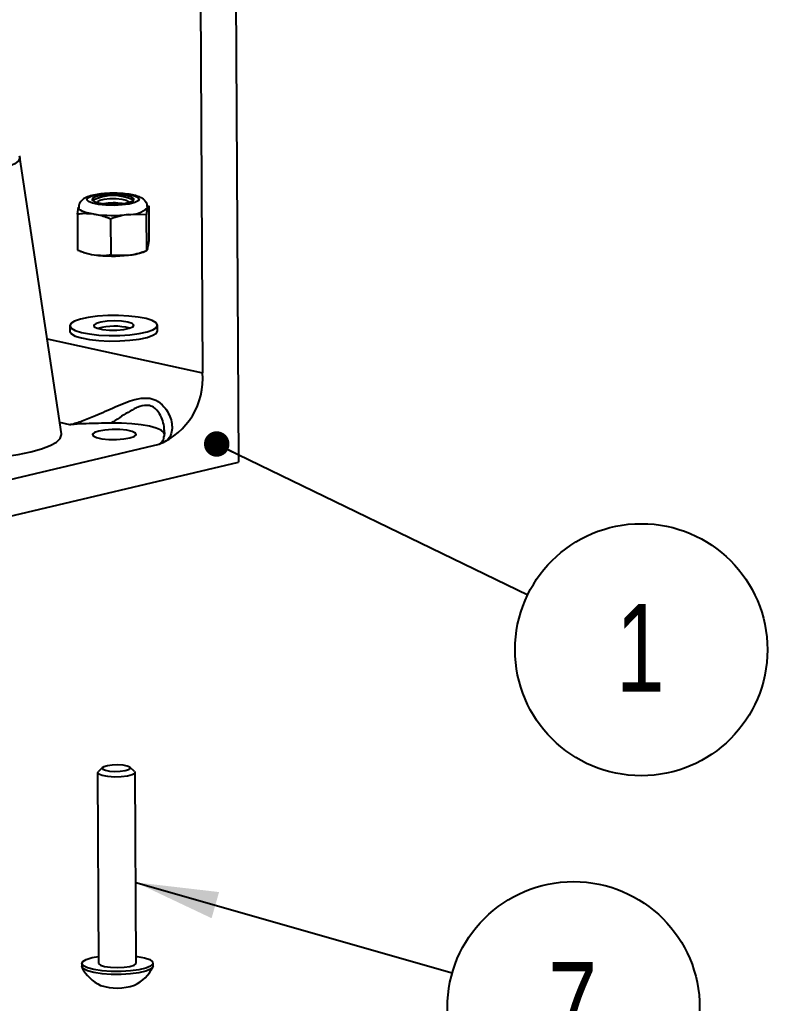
# Model space of a CAD drawing. Header units: millimetres. Extents: x 0 to 279, y 0 to 216.
# Drawn here: x 108.67 to 138.5, y 76.96 to 116.22 of the extents above; entities that cross this region are included whole.
import ezdxf

# ---------------------------------------------------------------- set-up
doc = ezdxf.new("R2010")
doc.units = ezdxf.units.MM
doc.layers.add('TITLE_BLOCK_BORDER', color=7, linetype='Continuous')
doc.styles.add('SLDTEXTSTYLE0', font='TXT', dxfattribs={"width": 0.75})
doc.dimstyles.new('SLDDIMSTYLE0', dxfattribs={"dimtxt": 0.18, "dimasz": 1.016, "dimexe": 0, "dimexo": 0.0625, "dimgap": 0, "dimtad": 0, "dimtih": 1, "dimtoh": 1, "dimdec": 0, "dimrnd": 1e-09, "dimzin": 0, "dimdsep": 46, "dimtxsty": 'Standard', "dimblk1": 'DOT', "dimblk2": 'DOT', "dimsah": 1, "dimcen": 0.09, "dimadec": 0, "dimazin": 0, "dimtfac": 1.016, "dimtdec": 0, "dimtofl": 0, "dimtmove": 0, "dimatfit": 3, "dimldrblk": 'DOT', "dimfxl": 1, "dimfrac": 2, "dimtolj": 1, "dimtzin": 0, "dimarcsym": 0})
doc.dimstyles.new('SLDDIMSTYLE1', dxfattribs={"dimtxt": 0.18, "dimasz": 3.302, "dimexe": 0, "dimexo": 0.0625, "dimgap": 0, "dimtad": 0, "dimtih": 1, "dimtoh": 1, "dimdec": 0, "dimrnd": 1e-09, "dimzin": 0, "dimdsep": 46, "dimtxsty": 'Standard', "dimsah": 1, "dimcen": 0.09, "dimadec": 0, "dimazin": 0, "dimtfac": 3.302, "dimtdec": 0, "dimtofl": 0, "dimtmove": 0, "dimatfit": 3, "dimfxl": 1, "dimfrac": 2, "dimtolj": 1, "dimtzin": 0, "dimarcsym": 0})

# ---------------------------------------------------------------- blocks, each defined once
blk = doc.blocks.new('SW_NOTE_111')
at = {"layer": 'TITLE_BLOCK_BORDER', "color": 0}
blk.add_circle((4.527, -2.195), 5.031, dxfattribs=at)
at = {"layer": 'TITLE_BLOCK_BORDER', "color": 0, "insert": (4.491, -0.371), "char_height": 3.5, "attachment_point": 2, "style": 'SLDTEXTSTYLE0'}
blk.add_mtext('1', dxfattribs=at)
blk = doc.blocks.new('_DOT')
at = {"color": 0, "linetype": 'ByBlock', "lineweight": -2}
blk.add_line((-0.5, 0), (-1, 0), dxfattribs=at)
at = {"color": 0, "linetype": 'ByBlock', "const_width": 0.5}
blk.add_lwpolyline([(-0.25, 0, 1), (0.25, 0, 1)], format="xyb", close=True, dxfattribs=at)
blk = doc.blocks.new('SW_NOTE_115')
at = {"layer": 'TITLE_BLOCK_BORDER', "color": 0}
blk.add_circle((4.836, -1.385), 5.031, dxfattribs=at)
at = {"layer": 'TITLE_BLOCK_BORDER', "color": 0, "insert": (4.801, 0.439), "char_height": 3.5, "attachment_point": 2, "style": 'SLDTEXTSTYLE0'}
blk.add_mtext('7', dxfattribs=at)

msp = doc.modelspace()

# ---------------------------------------------------------------- linework, layer by layer
at = {"color": 7, "linetype": 'Continuous', "lineweight": 25}
for p, q in [((117.281, 118.52), (117.396, 98.562)), ((115.884, 117.013), (115.97, 102.123)), ((110.335, 99.691), (108.677, 110.725)), ((112.567, 108.866), (112.493, 108.858)), ((113.821, 108.795), (113.769, 108.71)), ((113.821, 108.795), (113.829, 107.365)), ((110.973, 108.458), (111.024, 108.736)), ((110.973, 108.458), (110.982, 107.029)), ((113.718, 108.432), (113.005, 108.445)), ((113.718, 108.432), (113.726, 107.003)), ((113.771, 108.731), (113.769, 108.71)), ((112.294, 108.264), (112.302, 106.835)), ((111.084, 106.987), (111.218, 106.936)), ((112.302, 106.835), (113.015, 106.822)), ((113.595, 106.949), (113.737, 107.006)), ((113.726, 107.003), (113.778, 107.088)), ((110.674, 104.005), (110.675, 103.785)), ((114.175, 103.806), (114.174, 104.025)), ((114.445, 99.748), (114.432, 99.602)), ((71.876, 89.226), (114.229, 99.273)), ((71.885, 87.766), (117.396, 98.562)), ((111.978, 86.375), (111.797, 86.202)), ((113.255, 86.21), (113.072, 86.382)), ((111.776, 86.161), (111.82, 78.556)), ((113.32, 78.564), (113.276, 86.17)), ((111.145, 78.552), (111.146, 78.431)), ((113.316, 78.546), (113.32, 78.564)), ((113.996, 78.448), (113.995, 78.568))]:
    msp.add_line(p, q, dxfattribs=at)
at = {"color": 8, "linetype": 'Continuous', "lineweight": 25}
for p, q in [((109.765, 103.487), (115.97, 102.123)), ((110.668, 100.055), (110.267, 100.144))]:
    msp.add_line(p, q, dxfattribs=at)
at = {"color": 7, "linetype": 'Continuous', "lineweight": 25, "flags": 128}
for points in [[(108.653, 110.787), (108.678, 110.708), (108.631, 110.589), (108.483, 110.474), (108.24, 110.367), (107.912, 110.273), (107.512, 110.195), (107.053, 110.135), (106.555, 110.097), (106.037, 110.082), (105.517, 110.09), (105.017, 110.121), (104.555, 110.174), (104.149, 110.246), (103.816, 110.336), (103.566, 110.439), (103.411, 110.552), (103.357, 110.67), (103.381, 110.756)], [(113.261, 108.92), (113.04, 108.864), (112.756, 108.826), (112.436, 108.81), (112.112, 108.817), (111.816, 108.847), (111.577, 108.896), (111.418, 108.96), (111.354, 109.033), (111.392, 109.107), (111.528, 109.175), (111.749, 109.231), (112.034, 109.269), (112.353, 109.285), (112.677, 109.278), (112.973, 109.249), (113.212, 109.2), (113.372, 109.135), (113.435, 109.063), (113.397, 108.989), (113.261, 108.92)], [(111.698, 109.15), (111.58, 109.089), (111.562, 109.022), (111.643, 108.959), (111.815, 108.906), (112.057, 108.871), (112.34, 108.856), (112.63, 108.865), (112.891, 108.896), (113.092, 108.945), (113.209, 109.007), (113.228, 109.073), (113.146, 109.137), (112.974, 109.189), (112.732, 109.225), (112.449, 109.239), (112.16, 109.23), (111.899, 109.199), (111.698, 109.15)], [(111.764, 108.918), (111.773, 108.961), (111.868, 109.014), (112.043, 109.055), (112.271, 109.078), (112.519, 109.079), (112.748, 109.059), (112.923, 109.02), (113.018, 108.968), (113.027, 108.925)], [(111.633, 108.458), (111.49, 108.482), (111.363, 108.51), (111.254, 108.542), (111.164, 108.577), (111.095, 108.615), (111.048, 108.654), (111.025, 108.695), (111.022, 108.715)], [(111.452, 103.677), (111.829, 103.635), (112.24, 103.616), (112.662, 103.62), (113.07, 103.647), (113.44, 103.695), (113.751, 103.761), (113.986, 103.843), (114.129, 103.934), (114.173, 104.03), (114.116, 104.126), (113.96, 104.214), (113.715, 104.291), (113.395, 104.352), (113.019, 104.394), (112.607, 104.413), (112.186, 104.409), (111.778, 104.383), (111.407, 104.334), (111.096, 104.268), (110.862, 104.186), (110.718, 104.095), (110.674, 103.999), (110.731, 103.904), (110.887, 103.815), (111.132, 103.738), (111.452, 103.677)], [(111.979, 103.86), (112.25, 103.835), (112.544, 103.835), (112.821, 103.858), (113.045, 103.903), (113.185, 103.963), (113.222, 104.03), (113.152, 104.094), (112.982, 104.148), (112.738, 104.184), (112.451, 104.197), (112.16, 104.186), (111.905, 104.151), (111.72, 104.098), (111.63, 104.033), (111.647, 103.966), (111.769, 103.906), (111.979, 103.86)], [(110.675, 103.785), (110.675, 103.78), (110.733, 103.685), (110.888, 103.596), (111.133, 103.519), (111.453, 103.458)], [(111.453, 103.458), (111.83, 103.416), (112.241, 103.397), (112.663, 103.401), (113.071, 103.428), (113.441, 103.476), (113.753, 103.542), (113.987, 103.624), (114.13, 103.715), (114.175, 103.806)], [(114.449, 99.676), (114.424, 99.747), (114.313, 99.84), (114.12, 99.924), (113.853, 99.997), (113.523, 100.056), (113.145, 100.096), (112.736, 100.118), (112.314, 100.119)], [(111.826, 99.801), (111.653, 99.743), (111.577, 99.676), (111.605, 99.607), (111.736, 99.545), (111.952, 99.497), (112.228, 99.47), (112.531, 99.466), (112.824, 99.486), (113.072, 99.527), (113.244, 99.586), (113.321, 99.653), (113.292, 99.722), (113.162, 99.784), (112.945, 99.832), (112.669, 99.859), (112.366, 99.863), (112.073, 99.843), (111.826, 99.801)], [(101.826, 99.642), (101.824, 99.604), (101.882, 99.452), (102.042, 99.305), (102.302, 99.166), (102.655, 99.038), (103.093, 98.926), (103.604, 98.83), (104.176, 98.754), (104.795, 98.7), (105.446, 98.669), (106.112, 98.662), (106.777, 98.679), (107.426, 98.719), (108.041, 98.782), (108.608, 98.866), (109.113, 98.968), (109.543, 99.087), (109.888, 99.22), (110.139, 99.363), (110.29, 99.512), (110.338, 99.665), (110.335, 99.691)], [(112.467, 86.22), (112.686, 86.226), (112.88, 86.25), (113.02, 86.29), (113.085, 86.338), (113.065, 86.388), (112.962, 86.432), (112.793, 86.463), (112.584, 86.476), (112.365, 86.471), (112.171, 86.446), (112.031, 86.407), (111.966, 86.359), (111.986, 86.309), (112.089, 86.265), (112.257, 86.234), (112.467, 86.22)], [(112.449, 85.995), (112.184, 86.011), (111.966, 86.049), (111.824, 86.102), (111.777, 86.164), (111.797, 86.202)], [(113.255, 86.21), (113.265, 86.199), (113.262, 86.136), (113.159, 86.077), (112.971, 86.03), (112.723, 86.001), (112.449, 85.995)], [(113.988, 78.534), (113.895, 78.447), (113.704, 78.369), (113.43, 78.305), (113.091, 78.26), (112.714, 78.237), (112.326, 78.238), (111.956, 78.263), (111.632, 78.31), (111.378, 78.375), (111.211, 78.454), (111.146, 78.542), (111.186, 78.63), (111.329, 78.713), (111.564, 78.785), (111.819, 78.832)], [(111.82, 78.556), (111.823, 78.542), (111.895, 78.482), (112.059, 78.432), (112.291, 78.399), (112.562, 78.389), (112.833, 78.401), (113.069, 78.435), (113.238, 78.485), (113.316, 78.546)], [(113.319, 78.841), (113.354, 78.836), (113.646, 78.779), (113.858, 78.706), (113.975, 78.622), (113.988, 78.534)], [(113.996, 78.448), (113.988, 78.413), (113.896, 78.327), (113.705, 78.249), (113.43, 78.184), (113.092, 78.139), (112.714, 78.116), (112.327, 78.117), (111.957, 78.142), (111.633, 78.189), (111.378, 78.255), (111.212, 78.334), (111.147, 78.421), (111.146, 78.431)]]:
    msp.add_lwpolyline(points, dxfattribs=at)
at = {"color": 7, "linetype": 'Continuous', "lineweight": 25}
for centre, radius, start, end in [((112.405, 107.317), 1.882, 64.4286, 116.2317), ((112.409, 106.542), 2.365, 81.148, 99.5123), ((112.371, 113.946), 5.537, 262.3443, 276.5785), ((113.063, 109.51), 1.067, 266.9157, 311.4268), ((111.887, 108.811), 1.991, 250.3798, 262.943), ((112.38, 112.323), 5.537, 262.3443, 276.5785), ((112.794, 109.219), 2.407, 275.2641, 289.4424), ((112.439, 101.431), 2.556, 75.8212, 104.839), ((113.129, 101.902), 2.85, 292.716, 4.4509), ((112.567, 79.117), 1.586, 207.13, 245.1591), ((112.567, 79.117), 1.586, 295.5011, 333.5303), ((112.564, 79.722), 2.149, 252.0362, 288.6241)]:
    msp.add_arc(centre, radius, start, end, dxfattribs=at)
for centre, major_axis, ratio, start_param, end_param in [((112.406, 108.722), (0.655, 0.002), 0.227206, 1.321868, 1.9152), ((112.594, 108.694), (0.772, -0.005), 0.223149, 1.515708, 1.608042)]:
    msp.add_ellipse(centre, major_axis=major_axis, ratio=ratio, start_param=start_param, end_param=end_param, dxfattribs=at)
for points, knots in [([(112.264, 109.291), (112.17, 109.286), (111.966, 109.278), (111.68, 109.237), (111.426, 109.174), (111.243, 109.095), (111.104, 108.974), (111.026, 108.839), (111.029, 108.748), (111.03, 108.715)], [0, 0, 0, 0, 0.153788, 0.334906, 0.522741, 0.708121, 0.829279, 0.938669, 1, 1, 1, 1]), ([(113.765, 108.731), (113.763, 108.773), (113.76, 108.866), (113.684, 108.987), (113.577, 109.083), (113.433, 109.158), (113.237, 109.219), (112.964, 109.267), (112.648, 109.292), (112.402, 109.299), (112.279, 109.292), (112.264, 109.291)], [0, 0, 0, 0, 0.067811, 0.152851, 0.240507, 0.348063, 0.501715, 0.657534, 0.820024, 0.977694, 1, 1, 1, 1]), ([(111.633, 108.458), (111.5, 108.47), (111.278, 108.491), (111.061, 108.468), (110.973, 108.458)], [0, 0, 0, 0, 0.598328, 1, 1, 1, 1]), ([(112.294, 108.264), (112.239, 108.287), (112.021, 108.376), (111.799, 108.423), (111.633, 108.458)], [0, 0, 0, 0, 0.2549875, 1, 1, 1, 1]), ([(113.005, 108.445), (112.895, 108.428), (112.655, 108.39), (112.42, 108.308), (112.294, 108.264)], [0, 0, 0, 0, 0.461729, 1, 1, 1, 1]), ([(113.769, 108.71), (113.761, 108.678), (113.743, 108.608), (113.727, 108.494), (113.718, 108.432)], [0, 0, 0, 0, 0.461729, 1, 1, 1, 1]), ([(113.778, 107.088), (113.786, 107.12), (113.803, 107.19), (113.82, 107.304), (113.829, 107.365)], [0, 0, 0, 0, 0.461729, 1, 1, 1, 1]), ([(110.982, 107.029), (111.069, 106.994), (111.287, 106.906), (111.509, 106.862), (111.642, 106.835)], [0, 0, 0, 0, 0.401672, 1, 1, 1, 1]), ([(111.642, 106.835), (111.808, 106.822), (112.03, 106.803), (112.247, 106.828), (112.302, 106.835)], [0, 0, 0, 0, 0.745013, 1, 1, 1, 1]), ([(113.015, 106.822), (113.125, 106.84), (113.365, 106.877), (113.6, 106.959), (113.726, 107.003)], [0, 0, 0, 0, 0.4617295, 1, 1, 1, 1]), ([(110.668, 100.055), (110.684, 100.059), (110.83, 100.095), (111.167, 100.204), (111.779, 100.453), (112.501, 100.782), (113.192, 101.068), (113.74, 101.151), (114.144, 101.042), (114.502, 100.741), (114.752, 100.246), (114.771, 99.742), (114.571, 99.399), (114.333, 99.311), (114.229, 99.273)], [0, 0, 0, 0, 0.008598, 0.081528, 0.1572, 0.270994, 0.392512, 0.475416, 0.539252, 0.617153, 0.735842, 0.854031, 0.936397, 1, 1, 1, 1]), ([(112.314, 100.119), (111.981, 100.114), (111.487, 100.107), (110.951, 100.079), (110.741, 100.062), (110.682, 100.057), (110.67, 100.056), (110.668, 100.055)], [0, 0, 0, 0, 0.5988512, 0.8860622, 0.978134, 0.9957657, 1, 1, 1, 1]), ([(114.229, 99.273), (114.23, 99.274), (114.234, 99.276), (114.256, 99.29), (114.323, 99.339), (114.41, 99.446), (114.424, 99.542), (114.432, 99.602)], [0, 0, 0, 0, 0.004866, 0.025129, 0.130942, 0.461015, 1, 1, 1, 1])]:
    msp.add_open_spline(points, degree=3, knots=knots, dxfattribs=at)
at = {"color": 8, "linetype": 'Continuous', "lineweight": 25}
msp.add_open_spline([(114.443, 99.748), (114.443, 99.802), (114.441, 100.051), (114.319, 100.435), (114.057, 100.752), (113.85, 100.824), (113.636, 100.835), (113.477, 100.791), (113.119, 100.634), (112.773, 100.412), (112.428, 100.192), (112.314, 100.119)], degree=3, knots=[0, 0, 0, 0, 0.061263, 0.282171, 0.416804, 0.505117, 0.522444, 0.650987, 0.664342, 0.889417, 1, 1, 1, 1], dxfattribs=at)

# ---------------------------------------------------------------- block references
at = {"layer": 'TITLE_BLOCK_BORDER'}
for name, p in [('SW_NOTE_111', (128.938, 93.27)), ('SW_NOTE_115', (125.929, 78.175))]:
    msp.add_blockref(name, p, dxfattribs=at)

# ---------------------------------------------------------------- leaders
for points, dimstyle in [([(116.531, 99.286), (128.938, 93.27)], 'SLDDIMSTYLE0'), ([(113.302, 81.79), (125.929, 78.175)], 'SLDDIMSTYLE1')]:
    msp.add_leader(points, dimstyle=dimstyle, dxfattribs=at)

doc.saveas('drawing.dxf')
